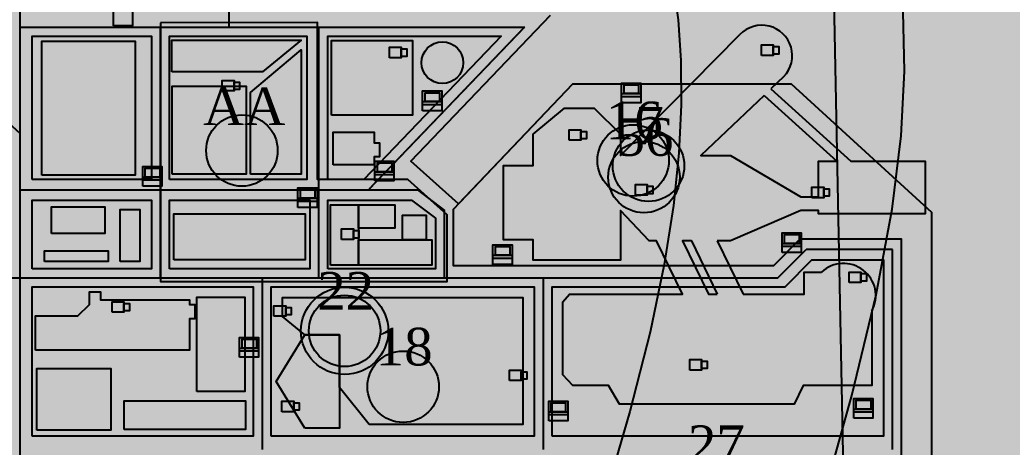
# Model space of a CAD drawing. Extents: x -15732 to 10897, y -24868 to 16165.
# Drawn here: x 1396 to 1914, y 5247 to 5470 of the extents above; entities that cross this region are included whole.
import ezdxf
from ezdxf.enums import TextEntityAlignment as Align

# ---------------------------------------------------------------- set-up
doc = ezdxf.new("R2010")
doc.units = 0
doc.header["$MEASUREMENT"] = 0
doc.linetypes.add('DOTTED', pattern=[0.005, 0.0025, -0.0025])
for name, color, linetype in [('BLOCKS', 7, 'CONTINUOUS'), ('BLOCKS-OUTLINE', 7, 'CONTINUOUS'), ('BUILDINGS-OUTLINE', 7, 'CONTINUOUS'), ('BUS_RTE-CITY_CENTER_UPPER_', 7, 'CONTINUOUS'), ('BUS_RTE-OLD_DOWNTOWN', 7, 'CONTINUOUS'), ('CAMERAS', 7, 'CONTINUOUS'), ('COASTLINE', 7, 'CONTINUOUS'), ('DATATERMS', 7, 'CONTINUOUS'), ('DISTRICTS', 7, 'CONTINUOUS'), ('GANGS', 7, 'CONTINUOUS'), ('GANGS-TEXT', 7, 'CONTINUOUS'), ('MAP_BORDER', 7, 'CONTINUOUS'), ('PARKING___AV_FACILITIES', 7, 'CONTINUOUS'), ('PUBLIC_SERVICES', 7, 'CONTINUOUS'), ('RESTAURANTS', 7, 'CONTINUOUS'), ('SHOPS___SERVICES', 7, 'CONTINUOUS'), ('STREETS', 7, 'CONTINUOUS'), ('STREETS-SPRAWL', 7, 'CONTINUOUS'), ('SUBURBS', 7, 'CONTINUOUS')]:
    doc.layers.add(name, color=color, linetype=linetype)
doc.styles.add('TIMES_NEW_ROMAN', font='')
doc.styles.get('TIMES_NEW_ROMAN').set_extended_font_data('Times_New_Roman')

msp = doc.modelspace()

# ---------------------------------------------------------------- linework, layer by layer
at = {"layer": 'BLOCKS', "color": 12, "linetype": 'CONTINUOUS'}
for points in [[(1625.12, 5373.89), (1600.14, 5396.16), (1673.11, 5472.46)], [(1856.42, 5240.02), (1856.42, 5355.46), (1803.38, 5355.46), (1789.62, 5341.42), (1622.42, 5341.42), (1622.42, 5371.06), (1684.82, 5436.58), (1798.7, 5436.58), (1872.02, 5369.5), (1872.02, 5221.3)]]:
    msp.add_lwpolyline(points, dxfattribs=at)
for points in [[(1556.9, 5339.86), (1556.9, 5375.74), (1600.58, 5375.74), (1613.06, 5366.38), (1613.06, 5339.86)], [(1673.9, 5252.5), (1673.9, 5330.5), (1795.58, 5330.5), (1809.62, 5344.54), (1847.06, 5344.54), (1847.06, 5252.5)]]:
    msp.add_lwpolyline(points, close=True, dxfattribs=at)
for points in [[(1402.46, 5386.66), (1402.46, 5461.54), (1464.86, 5386.66), (1464.86, 5461.54)], [(1474.22, 5386.66), (1474.22, 5461.54), (1545.98, 5386.66), (1545.98, 5461.54)], [(1556.9, 5386.66), (1556.9, 5461.54), (1575.62, 5386.66), (1647.38, 5461.54)], [(1402.46, 5339.86), (1402.46, 5375.74), (1464.86, 5339.86), (1464.86, 5375.74)], [(1474.22, 5339.86), (1474.22, 5375.74), (1547.54, 5339.86), (1547.54, 5375.74)], [(1402.46, 5252.5), (1402.46, 5330.5), (1517.9, 5252.5), (1517.9, 5330.5)], [(1527.26, 5252.5), (1527.26, 5330.5), (1664.54, 5252.5), (1664.54, 5330.5)]]:
    msp.add_solid(points, dxfattribs=at)
at = {"layer": 'BLOCKS-OUTLINE', "color": 250, "linetype": 'CONTINUOUS'}
for points in [[(1625.12, 5373.89), (1600.14, 5396.16), (1673.11, 5472.46)], [(1856.42, 5240.02), (1856.42, 5355.46), (1803.38, 5355.46), (1789.62, 5341.42), (1622.42, 5341.42), (1622.42, 5371.06), (1684.82, 5436.58), (1798.7, 5436.58), (1872.02, 5369.5), (1872.02, 5221.3)]]:
    msp.add_lwpolyline(points, dxfattribs=at)
for points in [[(1402.46, 5386.66), (1402.46, 5461.54), (1464.86, 5461.54), (1464.86, 5386.66)], [(1474.22, 5386.66), (1474.22, 5461.54), (1545.98, 5461.54), (1545.98, 5386.66)], [(1556.9, 5386.66), (1556.9, 5461.54), (1647.38, 5461.54), (1575.62, 5386.66)], [(1402.46, 5339.86), (1402.46, 5375.74), (1464.86, 5375.74), (1464.86, 5339.86)], [(1474.22, 5339.86), (1474.22, 5375.74), (1547.54, 5375.74), (1547.54, 5339.86)], [(1556.9, 5339.86), (1556.9, 5375.74), (1600.58, 5375.74), (1613.06, 5366.38), (1613.06, 5339.86)], [(1673.9, 5252.5), (1673.9, 5330.5), (1795.58, 5330.5), (1809.62, 5344.54), (1847.06, 5344.54), (1847.06, 5252.5)], [(1402.46, 5252.5), (1402.46, 5330.5), (1517.9, 5330.5), (1517.9, 5252.5)], [(1527.26, 5252.5), (1527.26, 5330.5), (1664.54, 5330.5), (1664.54, 5252.5)]]:
    msp.add_lwpolyline(points, close=True, dxfattribs=at)
at = {"layer": 'BUILDINGS-OUTLINE', "color": 253, "linetype": 'CONTINUOUS'}
for p, q in [((1784.59, 5430.57), (1822.61, 5396.11)), ((1788.17, 5433.98), (1829.95, 5396.11)), ((1746.67, 5354.56), (1760.21, 5326.71)), ((1760.21, 5354.56), (1773.74, 5326.71))]:
    msp.add_line(p, q, dxfattribs=at)
for points in [[(1840.95, 5317.91), (1840.95, 5278.97), (1805.01, 5278.97), (1800.28, 5269.24), (1709.22, 5269.24), (1703.47, 5278.97), (1684.7, 5278.97), (1679.6, 5284.49), (1679.6, 5322.73), (1683.01, 5326.71), (1742.08, 5326.71), (1728.54, 5354.56), (1724.69, 5354.56), (1709.66, 5370.48), (1709.66, 5344.39), (1664.13, 5344.39), (1664.13, 5355), (1648.65, 5355), (1648.65, 5393.9), (1664.13, 5393.9), (1664.13, 5410.26), (1680.48, 5423.96), (1695.96, 5423.96), (1709.66, 5410.26), (1709.66, 5399.21), (1772.04, 5462.34), (1772.04, 5462.34)], [(1794.93, 5440.41), (1794.93, 5440.41), (1788.17, 5433.98)], [(1784.59, 5430.57), (1751.66, 5399.21), (1767.13, 5399.21), (1803.82, 5377.55), (1813.1, 5377.55), (1813.1, 5396.11), (1822.61, 5396.11)], [(1829.95, 5396.11), (1868.8, 5396.11), (1868.8, 5368.71), (1813.1, 5368.71), (1813.1, 5370.48), (1803.82, 5370.48), (1767.13, 5354.56), (1760.21, 5354.56)], [(1746.67, 5354.56), (1746.67, 5354.56), (1742.08, 5354.56), (1755.62, 5326.71), (1760.21, 5326.71)], [(1773.74, 5326.71), (1805.59, 5326.71), (1805.59, 5338.2), (1814.61, 5338.2)]]:
    msp.add_lwpolyline(points, dxfattribs=at)
at = {"layer": 'BUILDINGS-OUTLINE', "color": 250, "linetype": 'CONTINUOUS'}
for points in [[(1407.5, 5388.83), (1407.5, 5458.81), (1456.34, 5458.81), (1456.34, 5388.83)], [(1475.41, 5442.85), (1475.4, 5459.39), (1542.97, 5459.39), (1522.69, 5442.86)], [(1558.85, 5420.14), (1558.85, 5459.19), (1601.06, 5459.19), (1601.06, 5420.14)], [(1516.52, 5389.3), (1516.52, 5432.07), (1542.97, 5454.31), (1542.97, 5389.3)], [(1475.51, 5389.3), (1475.51, 5435.42), (1514.22, 5435.42), (1514.22, 5389.3)], [(1559.64, 5394.24), (1559.64, 5411.35), (1581.03, 5411.35), (1581.03, 5405.75), (1583.88, 5405.75), (1583.88, 5398.47), (1581.03, 5398.47), (1581.03, 5394.24)], [(1558.19, 5341.78), (1558.19, 5373.35), (1572.8, 5373.35), (1572.8, 5341.78)], [(1572.8, 5361.1), (1572.8, 5373.35), (1591.88, 5373.35), (1591.88, 5361.1)], [(1412.66, 5358.3), (1412.66, 5372.39), (1440.37, 5372.39), (1440.37, 5358.3)], [(1448.36, 5343.74), (1448.36, 5370.98), (1458.69, 5370.98), (1458.69, 5343.74)], [(1476.54, 5344.68), (1476.54, 5368.63), (1545.11, 5368.63), (1545.11, 5344.68)], [(1595.92, 5355.09), (1595.92, 5368.03), (1608.14, 5368.03), (1608.14, 5355.09)], [(1572.8, 5341.78), (1572.8, 5355.09), (1611.08, 5355.09), (1611.08, 5341.78)], [(1408.91, 5343.74), (1408.91, 5349.38), (1442.25, 5349.38), (1442.25, 5343.74)], [(1404.27, 5297.35), (1404.27, 5315.33), (1426.25, 5315.33), (1432.47, 5321.32), (1432.47, 5327.85), (1438.22, 5327.85), (1438.22, 5323.75), (1484.57, 5323.75), (1484.57, 5321.18), (1487.5, 5321.18), (1487.5, 5313.85), (1484.57, 5313.85), (1484.57, 5297.35)], [(1488.53, 5275.87), (1488.53, 5325.05), (1513.46, 5325.05), (1513.46, 5275.87)], [(1578.5, 5258.56), (1563, 5277.83), (1563, 5305.49), (1544.93, 5305.49), (1533.17, 5314.94), (1533.17, 5324.84), (1658.75, 5324.84), (1658.75, 5258.56)], [(1544.93, 5256.71), (1529.88, 5281.1), (1544.93, 5305.49), (1563, 5305.49), (1563, 5256.71)], [(1405, 5255.55), (1405, 5287.82), (1443.5, 5287.82), (1443.5, 5255.55)], [(1450.47, 5255.92), (1450.47, 5270.95), (1513.9, 5270.95), (1513.9, 5255.92)]]:
    msp.add_lwpolyline(points, close=True, dxfattribs=at)
msp.add_circle((1616.66, 5447.65), 10.9, dxfattribs=at)
at = {"layer": 'BUILDINGS-OUTLINE', "color": 253, "linetype": 'CONTINUOUS'}
for centre, radius, start, end in [((1783.48, 5451.37), 15.85, 316.2229, 136.2229), ((1826.1, 5325.87), 16.85, 331.7987, 132.9732)]:
    msp.add_arc(centre, radius, start, end, dxfattribs=at)
at = {"layer": 'BUS_RTE-CITY_CENTER_UPPER_', "color": 52, "linetype": 'DOTTED'}
for p, q in [((1396.22, 5466.22), (1396.22, 5496.4)), ((1396.22, 5466.22), (1659.52, 5466.22)), ((1659.52, 5466.22), (1578.04, 5381.2)), ((1552.22, 5381.2), (1578.04, 5381.2)), ((1552.22, 5335.18), (1552.22, 5381.2)), ((1125.56, 5335.18), (1552.22, 5335.18))]:
    msp.add_line(p, q, dxfattribs=at)
at = {"layer": 'BUS_RTE-OLD_DOWNTOWN', "color": 32, "linetype": 'DOTTED'}
msp.add_line((1396.22, 4907.74), (1396.22, 5634.73), dxfattribs=at)
at = {"layer": 'CAMERAS', "color": 12, "linetype": 'CONTINUOUS'}
for points in [[(1589.01, 5450.18), (1589.01, 5455.68), (1595.15, 5455.68), (1595.15, 5450.18)], [(1783.3, 5451.4), (1783.3, 5456.9), (1789.44, 5456.9), (1789.44, 5451.4)], [(1789.44, 5452.14), (1789.44, 5456.06), (1792.35, 5456.06), (1792.35, 5452.14)], [(1595.15, 5450.92), (1595.15, 5454.84), (1598.06, 5454.84), (1598.06, 5450.92)], [(1501.73, 5432.86), (1501.73, 5438.37), (1507.87, 5438.37), (1507.87, 5432.86)], [(1507.87, 5433.6), (1507.87, 5437.52), (1510.78, 5437.52), (1510.78, 5433.6)], [(1682.86, 5407.07), (1682.86, 5412.57), (1689, 5412.57), (1689, 5407.07)], [(1689, 5407.81), (1689, 5411.73), (1691.91, 5411.73), (1691.91, 5407.81)], [(1717.49, 5378.45), (1717.49, 5383.96), (1723.63, 5383.96), (1723.63, 5378.45)], [(1723.63, 5379.19), (1723.63, 5383.11), (1726.54, 5383.11), (1726.54, 5379.19)], [(1809.62, 5377.07), (1809.62, 5382.57), (1815.76, 5382.57), (1815.76, 5377.07)], [(1815.76, 5377.81), (1815.76, 5381.73), (1818.67, 5381.73), (1818.67, 5377.81)], [(1564.07, 5355.28), (1564.07, 5360.79), (1570.21, 5360.79), (1570.21, 5355.28)], [(1570.21, 5356.02), (1570.21, 5359.94), (1573.12, 5359.94), (1573.12, 5356.02)], [(1829.01, 5332.74), (1829.01, 5338.24), (1835.15, 5338.24), (1835.15, 5332.74)], [(1835.15, 5333.48), (1835.15, 5337.4), (1838.06, 5337.4), (1838.06, 5333.48)], [(1444.24, 5317.19), (1444.24, 5322.69), (1450.38, 5322.69), (1450.38, 5317.19)], [(1450.38, 5317.93), (1450.38, 5321.85), (1453.29, 5321.85), (1453.29, 5317.93)], [(1528.74, 5315.11), (1528.74, 5320.61), (1534.88, 5320.61), (1534.88, 5315.11)], [(1534.88, 5315.85), (1534.88, 5319.77), (1537.8, 5319.77), (1537.8, 5315.85)], [(1745.89, 5287.02), (1745.89, 5292.53), (1752.03, 5292.53), (1752.03, 5287.02)], [(1752.03, 5287.76), (1752.03, 5291.68), (1754.94, 5291.68), (1754.94, 5287.76)], [(1651.69, 5281.48), (1651.69, 5286.99), (1657.83, 5286.99), (1657.83, 5281.48)], [(1657.83, 5282.22), (1657.83, 5286.14), (1660.74, 5286.14), (1660.74, 5282.22)], [(1532.9, 5265.24), (1532.9, 5270.74), (1539.04, 5270.74), (1539.04, 5265.24)], [(1539.04, 5265.98), (1539.04, 5269.9), (1541.95, 5269.9), (1541.95, 5265.98)]]:
    msp.add_lwpolyline(points, close=True, dxfattribs=at)
at = {"layer": 'COASTLINE', "color": 250, "linetype": 'CONTINUOUS'}
for points in [[(1625.12, 5373.89), (1600.14, 5396.16), (1673.11, 5472.46)], [(1625.12, 5373.89), (1684.82, 5436.58), (1798.7, 5436.58), (1872.02, 5369.5), (1872.02, 5221.3), (1755.02, 5183.86), (1797.14, 5146.42), (1839.26, 5146.42), (1909.46, 5073.1), (1909.46, 4985.74), (1811.18, 4924.9), (1811.18, 4896.82), (1811.18, 4879.66), (1861.1, 4879.66), (1859.54, 4924.9), (1889.18, 4924.9), (1889.18, 4881.22), (1870.46, 4803.22), (1870.46, 4803.22)]]:
    msp.add_lwpolyline(points, dxfattribs=at)
at = {"layer": 'DATATERMS', "color": 82, "linetype": 'CONTINUOUS'}
for p, q in [((1710.26, 5431.49), (1720.22, 5431.49)), ((1710.26, 5430.01), (1720.22, 5430.01)), ((1606.36, 5427.33), (1616.32, 5427.33)), ((1606.36, 5425.85), (1616.32, 5425.85)), ((1581.43, 5390.62), (1591.38, 5390.62)), ((1581.43, 5389.14), (1591.38, 5389.14)), ((1460.21, 5387.85), (1470.16, 5387.85)), ((1460.21, 5386.37), (1470.16, 5386.37)), ((1541.25, 5376.77), (1551.21, 5376.77)), ((1541.25, 5375.29), (1551.21, 5375.29)), ((1794.07, 5353.22), (1804.03, 5353.22)), ((1643.07, 5346.98), (1653.03, 5346.98)), ((1794.07, 5351.74), (1804.03, 5351.74)), ((1643.07, 5345.51), (1653.03, 5345.51)), ((1510.78, 5298.5), (1520.73, 5298.5)), ((1510.78, 5297.02), (1520.73, 5297.02)), ((1672.17, 5265.25), (1682.12, 5265.25)), ((1831.48, 5266.64), (1841.43, 5266.64)), ((1831.48, 5265.16), (1841.43, 5265.16)), ((1672.17, 5263.77), (1682.12, 5263.77))]:
    msp.add_line(p, q, dxfattribs=at)
for points in [[(1444.97, 5466.85), (1444.97, 5477.17), (1454.93, 5477.17), (1454.93, 5466.85)], [(1710.26, 5426.69), (1710.26, 5437.01), (1720.22, 5437.01), (1720.22, 5426.69)], [(1711.55, 5431.48), (1711.55, 5436.09), (1719.11, 5436.09), (1719.11, 5431.48)], [(1606.36, 5422.54), (1606.36, 5432.86), (1616.32, 5432.86), (1616.32, 5422.54)], [(1607.65, 5427.33), (1607.65, 5431.94), (1615.21, 5431.94), (1615.21, 5427.33)], [(1581.43, 5385.83), (1581.43, 5396.15), (1591.38, 5396.15), (1591.38, 5385.83)], [(1582.72, 5390.62), (1582.72, 5395.23), (1590.27, 5395.23), (1590.27, 5390.62)], [(1460.21, 5383.06), (1460.21, 5393.38), (1470.16, 5393.38), (1470.16, 5383.06)], [(1461.5, 5387.85), (1461.5, 5392.46), (1469.06, 5392.46), (1469.06, 5387.85)], [(1541.25, 5371.97), (1541.25, 5382.29), (1551.21, 5382.29), (1551.21, 5371.97)], [(1542.54, 5376.76), (1542.54, 5381.37), (1550.1, 5381.37), (1550.1, 5376.76)], [(1794.07, 5348.42), (1794.07, 5358.74), (1804.03, 5358.74), (1804.03, 5348.42)], [(1795.36, 5353.21), (1795.36, 5357.82), (1802.92, 5357.82), (1802.92, 5353.21)], [(1643.07, 5342.19), (1643.07, 5352.51), (1653.03, 5352.51), (1653.03, 5342.19)], [(1644.36, 5346.98), (1644.36, 5351.59), (1651.92, 5351.59), (1651.92, 5346.98)], [(1510.78, 5293.7), (1510.78, 5304.02), (1520.73, 5304.02), (1520.73, 5293.7)], [(1512.07, 5298.49), (1512.07, 5303.1), (1519.62, 5303.1), (1519.62, 5298.49)], [(1672.17, 5260.45), (1672.17, 5270.78), (1682.12, 5270.78), (1682.12, 5260.45)], [(1673.46, 5265.25), (1673.46, 5269.85), (1681.01, 5269.85), (1681.01, 5265.25)], [(1831.48, 5261.84), (1831.48, 5272.16), (1841.43, 5272.16), (1841.43, 5261.84)], [(1832.77, 5266.63), (1832.77, 5271.24), (1840.33, 5271.24), (1840.33, 5266.63)]]:
    msp.add_lwpolyline(points, close=True, dxfattribs=at)
at = {"layer": 'DISTRICTS', "color": 61, "linetype": 'CONTINUOUS'}
for p, q in [((1505.42, 5466.22), (1505.42, 5683.06)), ((1505.42, 5466.22), (1659.52, 5466.22)), ((1659.52, 5466.22), (1578.04, 5381.2)), ((1578.04, 5381.2), (1603.75, 5381.2)), ((1603.75, 5381.2), (1617.74, 5370.44)), ((1617.74, 5335.18), (1617.74, 5370.44)), ((1617.74, 5335.18), (1669.22, 5335.18)), ((1669.22, 5335.18), (1669.22, 5245.48))]:
    msp.add_line(p, q, dxfattribs=at)
at = {"layer": 'DISTRICTS', "color": 20, "linetype": 'CONTINUOUS'}
for p, q in [((1396.22, 5245.48), (1396.22, 5634.73)), ((1505.42, 5466.22), (1505.42, 5635.48)), ((1505.42, 5466.22), (1659.52, 5466.22)), ((1659.52, 5466.22), (1578.04, 5381.2)), ((1578.04, 5381.2), (1603.75, 5381.2)), ((1603.75, 5381.2), (1617.74, 5370.44)), ((1617.74, 5335.18), (1617.74, 5370.44)), ((1617.74, 5335.18), (1669.22, 5335.18)), ((1669.22, 5335.18), (1669.22, 5245.48))]:
    msp.add_line(p, q, dxfattribs=at)
at = {"layer": 'DISTRICTS', "color": 201, "linetype": 'CONTINUOUS'}
msp.add_line((1396.22, 5245.48), (1396.22, 5634.73), dxfattribs=at)
at = {"layer": 'DISTRICTS', "color": 61, "linetype": 'CONTINUOUS'}
for points in [[(1625.12, 5373.89), (1600.14, 5396.16), (1673.11, 5472.46)], [(1625.12, 5373.89), (1684.82, 5436.58), (1798.7, 5436.58), (1872.02, 5369.5), (1872.02, 5245.48)]]:
    msp.add_lwpolyline(points, dxfattribs=at)
at = {"layer": 'GANGS', "color": 14, "linetype": 'CONTINUOUS'}
msp.add_lwpolyline([(1469.47, 5468.56), (1469.47, 5333.24), (1619.14, 5333.24), (1619.14, 5368.1), (1598.64, 5386.55), (1551.48, 5386.55), (1551.47, 5468.6)], close=True, dxfattribs=at)
at = {"layer": 'GANGS-TEXT', "color": 7, "linetype": 'CONTINUOUS'}
msp.add_circle((1512, 5401.72), 18.66, dxfattribs=at)
at = {"layer": 'MAP_BORDER', "color": 7, "linetype": 'CONTINUOUS'}
msp.add_solid([(374.42, 4052.86), (374.42, 5943.58), (1942.22, 4052.86), (1942.22, 5943.58)], dxfattribs=at)
at = {"layer": 'PARKING___AV_FACILITIES', "color": 12, "linetype": 'CONTINUOUS'}
msp.add_circle((1724.31, 5393.78), 18.66, dxfattribs=at)
at = {"layer": 'PARKING___AV_FACILITIES', "color": 86, "linetype": 'CONTINUOUS'}
for radius in [22.8, 18.66]:
    msp.add_circle((1565.61, 5307.47), radius, dxfattribs=at)
at = {"layer": 'PUBLIC_SERVICES', "color": 7, "linetype": 'CONTINUOUS'}
msp.add_circle((1596.21, 5278.3), 18.66, dxfattribs=at)
at = {"layer": 'RESTAURANTS', "color": 7, "linetype": 'CONTINUOUS'}
msp.add_circle((1716.28, 5396.54), 18.66, dxfattribs=at)
at = {"layer": 'SHOPS___SERVICES', "color": 7, "linetype": 'CONTINUOUS'}
msp.add_circle((1721.91, 5387.85), 18.66, dxfattribs=at)
at = {"layer": 'STREETS', "color": 7, "linetype": 'CONTINUOUS'}
for p, q in [((1505.42, 5466.22), (1505.42, 5744.96)), ((1396.22, 4907.74), (1396.22, 5634.73)), ((1279.71, 5517.51), (1396.22, 5410.64)), ((1396.22, 5466.22), (1659.52, 5466.22)), ((1469.54, 5335.18), (1469.54, 5466.22)), ((1552.22, 5335.18), (1552.22, 5466.22)), ((1659.52, 5466.22), (1578.04, 5381.2)), ((1396.22, 5381.2), (1603.75, 5381.2)), ((1603.75, 5381.2), (1617.74, 5370.44)), ((1617.74, 5335.18), (1617.74, 5370.44)), ((1791.77, 5335.18), (1806.59, 5350)), ((1851.74, 5350), (1806.59, 5350)), ((1851.74, 5245.48), (1851.74, 5350)), ((1125.56, 5335.18), (1791.77, 5335.18)), ((1522.58, 5335.18), (1522.58, 5245.48)), ((1669.22, 5335.18), (1669.22, 5245.48))]:
    msp.add_line(p, q, dxfattribs=at)
at = {"layer": 'STREETS-SPRAWL', "color": 7, "linetype": 'CONTINUOUS'}
for p, q in [((1737.14, 5489.51), (1739.78, 5470.01)), ((1857.9, 5443.22), (1857.33, 5474.2)), ((1739.78, 5470.01), (1741.22, 5448.74)), ((1741.22, 5448.74), (1741.36, 5425.58)), ((1856.18, 5409.41), (1857.9, 5443.22)), ((1741.36, 5425.58), (1740.11, 5400.44)), ((1851.5, 5371.02), (1856.18, 5409.41)), ((1740.11, 5400.44), (1737.3, 5373)), ((1737.3, 5373), (1732.47, 5342.19)), ((1843.18, 5326.34), (1851.5, 5371.02)), ((1732.47, 5342.19), (1725.08, 5306.75)), ((1830.53, 5273.63), (1843.18, 5326.34)), ((1725.08, 5306.75), (1714.58, 5265.42)), ((1812.88, 5211.17), (1830.53, 5273.63)), ((1714.58, 5265.42), (1700.45, 5216.93))]:
    msp.add_line(p, q, dxfattribs=at)
at = {"layer": 'SUBURBS', "color": 254, "linetype": 'CONTINUOUS'}
msp.add_lwpolyline([(3182.19, 3932.19), (2049.27, 3161.55), (1554.83, 3193.08), (1515.75, 3431.6), (1851.67, 3945.37), (1814.79, 5805.06), (795.61, 6066.39), (264.24, 5944.43), (-310.68, 6284.16), (-1293.8, 6038.22), (-1859.99, 5653.22), (-2479.79, 5269.61)], dxfattribs=at)

# ---------------------------------------------------------------- texts
at = {"layer": 'GANGS-TEXT', "color": 7, "linetype": 'CONTINUOUS', "style": 'TIMES_NEW_ROMAN'}
msp.add_text('AA', height=19.659, rotation=0.0001, dxfattribs=at).set_placement((1513.21, 5415), align=Align.CENTER)
at = {"layer": 'PARKING___AV_FACILITIES', "color": 7, "linetype": 'CONTINUOUS', "style": 'TIMES_NEW_ROMAN'}
for s, height, rotation, p in [('7', 19.66, 359.9998, (1724.86, 5404.9)), ('22', 19.659, 0.0001, (1566.16, 5318.59))]:
    msp.add_text(s, height=height, rotation=rotation, dxfattribs=at).set_placement(p, align=Align.CENTER)
at = {"layer": 'PUBLIC_SERVICES', "color": 7, "linetype": 'CONTINUOUS', "style": 'TIMES_NEW_ROMAN'}
msp.add_text('18', height=19.659, rotation=359.9999, dxfattribs=at).set_placement((1596.75, 5289.41), align=Align.CENTER)
at = {"layer": 'RESTAURANTS', "color": 7, "linetype": 'CONTINUOUS', "style": 'TIMES_NEW_ROMAN'}
for s, p in [('16', (1716.83, 5407.66)), ('27', (1759.73, 5238.43))]:
    msp.add_text(s, height=19.659, rotation=0.0003, dxfattribs=at).set_placement(p, align=Align.CENTER)
at = {"layer": 'SHOPS___SERVICES', "color": 7, "linetype": 'CONTINUOUS', "style": 'TIMES_NEW_ROMAN'}
msp.add_text('56', height=19.659, rotation=360, dxfattribs=at).set_placement((1722.46, 5398.97), align=Align.CENTER)

doc.saveas('drawing.dxf')
